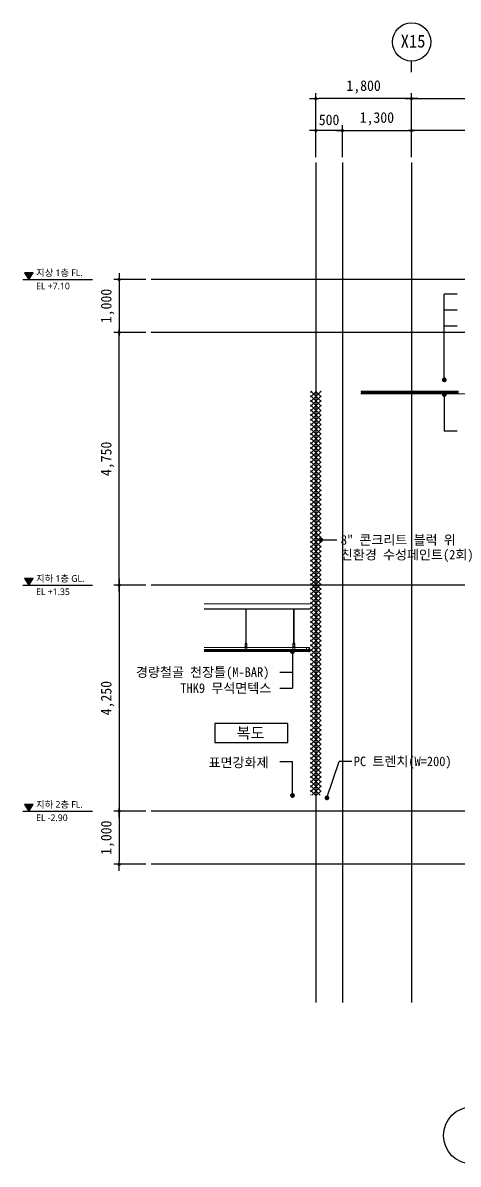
# Model space of a CAD drawing. Header units: inches. Extents: x 2004 to 150234, y 6875187 to 6994525.
# Drawn here: x 101071 to 109264, y 6875238 to 6896703 of the extents above; entities that cross this region are included whole.
import ezdxf
from ezdxf.enums import TextEntityAlignment as Align

# ---------------------------------------------------------------- set-up
doc = ezdxf.new("R2010")
doc.units = ezdxf.units.IN
doc.header["$MEASUREMENT"] = 0
doc.linetypes.add('CENTER', pattern=[65, 60, -2, 1, -2])
doc.layers.get('0').update_dxf_attribs({"linetype": 'CONTINUOUS'})
for name, color, linetype, lineweight in [('A-AXIS-BUBL', 7, 'CONTINUOUS', 25), ('A-DIMS', 7, 'CONTINUOUS', 25), ('A-ELEV-LIN3', 8, 'CONTINUOUS', 18), ('A-MKXS-LEAD', 7, 'CONTINUOUS', 25), ('A-MKXS-TEXT1', 3, 'CONTINUOUS', 25), ('A-MKXX-NAME', 3, 'CONTINUOUS', 25), ('A-MKXX-SYMB', 7, 'CONTINUOUS', 25), ('A-XXXX-FIN2', 6, 'CONTINUOUS', 20), ('A-XXXX-HATC', 8, 'CONTINUOUS', 18), ('A-XXXX-INSL2', 8, 'CONTINUOUS', 18), ('A-XXXX-SYMB', 7, 'CONTINUOUS', 25), ('A-XXXX-TXT2', 3, 'CONTINUOUS', 25)]:
    doc.layers.add(name, color=color, linetype=linetype, lineweight=lineweight)
for name, color, linetype in [('AA-AXIS-LINE-1', 1, 'CENTER'), ('SYMB', 7, 'CONTINUOUS'), ('TEXT', 4, 'CONTINUOUS')]:
    doc.layers.add(name, color=color, linetype=linetype)
doc.styles.add('HY울릉도L', font='H2GTRE.TTF')
doc.styles.add('돋움체', font='')
doc.styles.add('맑은고딕', font='malgun.ttf')
doc.styles.get('돋움체').set_extended_font_data('DotumChe')
doc.dimstyles.new('CDIM', dxfattribs={"dimtxt": 2, "dimasz": 0.6, "dimexe": 1, "dimexo": 1, "dimgap": 1, "dimtad": 1, "dimdec": 0, "dimrnd": 0.5, "dimzin": 0, "dimdsep": 32, "dimlunit": 6, "dimtxsty": 'HY울릉도L', "dimblk1": '_CIDOT', "dimblk2": '_CIDOT', "dimsah": 1, "dimcen": 4.5, "dimclrd": 2, "dimclre": 2, "dimclrt": 7, "dimadec": 0, "dimazin": 0, "dimtfac": 1, "dimtdec": 0, "dimtix": 1, "dimtmove": 2, "dimatfit": 1, "dimldrblk": '_CIDOT', "dimfxl": 1, "dimtolj": 1, "dimtzin": 0, "dimlwd": -1, "dimarcsym": 0})

# ---------------------------------------------------------------- blocks, each defined once
blk = doc.blocks.new('_CIDOT')
at = {"color": 0, "linetype": 'ByBlock'}
blk.add_line((2, 0), (-1, 0), dxfattribs=at)
at = {"color": 0, "linetype": 'ByBlock', "const_width": 0.5}
blk.add_lwpolyline([(-0.25, 0, 1), (0.25, 0, 1)], format="xyb", close=True, dxfattribs=at)
blk = doc.blocks.new('*D236')
at = {"layer": 'A-DIMS', "lineweight": -2, "transparency": 16777216}
for p, q in [((108384, 6894178), (108384, 6894778)), ((116884, 6894178), (116884, 6894778))]:
    blk.add_line(p, q, dxfattribs=at)
at = {"layer": 'A-DIMS', "transparency": 16777216}
blk.add_line((116824, 6894678), (108444, 6894678), dxfattribs=at)
at = {"layer": 'A-DIMS', "transparency": 16777216, "xscale": 60, "yscale": 60, "zscale": 60, "rotation": 180}
blk.add_blockref('_CIDOT', (108384, 6894678), dxfattribs=at)
at = {"layer": 'A-DIMS', "transparency": 16777216, "xscale": 60, "yscale": 60, "zscale": 60}
blk.add_blockref('_CIDOT', (116884, 6894678), dxfattribs=at)
at = {"layer": 'A-DIMS', "color": 3, "transparency": 16777216, "insert": (112634, 6894897), "char_height": 200, "attachment_point": 5, "style": '돋움체'}
blk.add_mtext('\\A1;8,500', dxfattribs=at)
blk = doc.blocks.new('*D237')
at = {"layer": 'A-DIMS', "lineweight": -2, "transparency": 16777216}
for p, q in [((106584, 6894178), (106584, 6895378)), ((108384, 6894178), (108384, 6895378))]:
    blk.add_line(p, q, dxfattribs=at)
at = {"layer": 'A-DIMS', "transparency": 16777216}
blk.add_line((108324, 6895278), (106644, 6895278), dxfattribs=at)
at = {"layer": 'A-DIMS', "transparency": 16777216, "xscale": 60, "yscale": 60, "zscale": 60, "rotation": 180}
blk.add_blockref('_CIDOT', (106584, 6895278), dxfattribs=at)
at = {"layer": 'A-DIMS', "transparency": 16777216, "xscale": 60, "yscale": 60, "zscale": 60}
blk.add_blockref('_CIDOT', (108384, 6895278), dxfattribs=at)
at = {"layer": 'A-DIMS', "color": 3, "transparency": 16777216, "insert": (107484, 6895497), "char_height": 200, "attachment_point": 5, "style": '돋움체'}
blk.add_mtext('\\A1;1,800', dxfattribs=at)
blk = doc.blocks.new('A$C36533B92')
at = {"layer": 'A-AXIS-BUBL', "ltscale": 0.2}
blk.add_line((0, -210), (0, 0), dxfattribs=at)
blk.add_circle((4, 360), 360, dxfattribs=at)
blk = doc.blocks.new('*D238')
at = {"layer": 'A-DIMS', "lineweight": -2, "transparency": 16777216}
for p, q in [((108384, 6894178), (108384, 6895378)), ((119384, 6894178), (119384, 6895378))]:
    blk.add_line(p, q, dxfattribs=at)
at = {"layer": 'A-DIMS', "transparency": 16777216}
blk.add_line((108444, 6895278), (119324, 6895278), dxfattribs=at)
at = {"layer": 'A-DIMS', "transparency": 16777216, "xscale": 60, "yscale": 60, "zscale": 60, "rotation": 180}
blk.add_blockref('_CIDOT', (108384, 6895278), dxfattribs=at)
at = {"layer": 'A-DIMS', "transparency": 16777216, "xscale": 60, "yscale": 60, "zscale": 60}
blk.add_blockref('_CIDOT', (119384, 6895278), dxfattribs=at)
at = {"layer": 'A-DIMS', "color": 3, "transparency": 16777216, "insert": (113884, 6895497), "char_height": 200, "attachment_point": 5, "style": '돋움체'}
blk.add_mtext('\\A1;11,000', dxfattribs=at)
blk = doc.blocks.new('*D239')
at = {"layer": 'A-DIMS', "lineweight": -2, "transparency": 16777216}
for p, q in [((107084, 6894178), (107084, 6894778)), ((108384, 6894178), (108384, 6894778))]:
    blk.add_line(p, q, dxfattribs=at)
at = {"layer": 'A-DIMS', "transparency": 16777216}
blk.add_line((107144, 6894678), (108324, 6894678), dxfattribs=at)
at = {"layer": 'A-DIMS', "transparency": 16777216, "xscale": 60, "yscale": 60, "zscale": 60, "rotation": 180}
blk.add_blockref('_CIDOT', (107084, 6894678), dxfattribs=at)
at = {"layer": 'A-DIMS', "transparency": 16777216, "xscale": 60, "yscale": 60, "zscale": 60}
blk.add_blockref('_CIDOT', (108384, 6894678), dxfattribs=at)
at = {"layer": 'A-DIMS', "color": 3, "transparency": 16777216, "insert": (107734, 6894897), "char_height": 200, "attachment_point": 5, "style": '돋움체'}
blk.add_mtext('\\A1;1,300', dxfattribs=at)
blk = doc.blocks.new('*D240')
at = {"layer": 'A-DIMS', "transparency": 16777216}
for p, q in [((106524, 6894678), (106464, 6894678)), ((107084, 6894678), (106584, 6894678)), ((107144, 6894678), (107204, 6894678))]:
    blk.add_line(p, q, dxfattribs=at)
at = {"layer": 'A-DIMS', "lineweight": -2, "transparency": 16777216}
for p, q in [((106584, 6894178), (106584, 6894778)), ((107084, 6894178), (107084, 6894778))]:
    blk.add_line(p, q, dxfattribs=at)
at = {"layer": 'A-DIMS', "transparency": 16777216, "xscale": 60, "yscale": 60, "zscale": 60}
blk.add_blockref('_CIDOT', (106584, 6894678), dxfattribs=at)
at = {"layer": 'A-DIMS', "transparency": 16777216, "xscale": 60, "yscale": 60, "zscale": 60, "rotation": 180}
blk.add_blockref('_CIDOT', (107084, 6894678), dxfattribs=at)
at = {"layer": 'A-DIMS', "color": 3, "transparency": 16777216, "insert": (106834, 6894878), "char_height": 200, "attachment_point": 5, "style": '돋움체'}
blk.add_mtext('\\A1;500', dxfattribs=at)
blk = doc.blocks.new('*D244')
at = {"layer": 'A-DIMS', "lineweight": -2, "transparency": 16777216}
for p, q in [((103384, 6886128), (102784, 6886128)), ((103384, 6881878), (102784, 6881878))]:
    blk.add_line(p, q, dxfattribs=at)
at = {"layer": 'A-DIMS', "transparency": 16777216}
blk.add_line((102884, 6886068), (102884, 6881938), dxfattribs=at)
at = {"layer": 'A-DIMS', "transparency": 16777216, "xscale": 60, "yscale": 60, "zscale": 60}
for p, rotation in [((102884, 6886128), 90), ((102884, 6881878), 270)]:
    blk.add_blockref('_CIDOT', p, dxfattribs=dict(at, rotation=rotation))
at = {"layer": 'A-DIMS', "color": 3, "transparency": 16777216, "insert": (102665, 6884003), "char_height": 200, "attachment_point": 5, "rotation": 90, "style": '돋움체'}
blk.add_mtext('\\A1;4,250', dxfattribs=at)
blk = doc.blocks.new('*D245')
at = {"layer": 'A-DIMS', "lineweight": -2, "transparency": 16777216}
for p, q in [((103384, 6890878), (102784, 6890878)), ((103384, 6886128), (102784, 6886128))]:
    blk.add_line(p, q, dxfattribs=at)
at = {"layer": 'A-DIMS', "transparency": 16777216}
blk.add_line((102884, 6886188), (102884, 6890818), dxfattribs=at)
at = {"layer": 'A-DIMS', "transparency": 16777216, "xscale": 60, "yscale": 60, "zscale": 60}
for p, rotation in [((102884, 6890878), 90), ((102884, 6886128), 270)]:
    blk.add_blockref('_CIDOT', p, dxfattribs=dict(at, rotation=rotation))
at = {"layer": 'A-DIMS', "color": 3, "transparency": 16777216, "insert": (102665, 6888503), "char_height": 200, "attachment_point": 5, "rotation": 90, "style": '돋움체'}
blk.add_mtext('\\A1;4,750', dxfattribs=at)
blk = doc.blocks.new('*D246')
at = {"layer": 'A-DIMS', "lineweight": -2, "transparency": 16777216}
for p, q in [((103384, 6891878), (102784, 6891878)), ((103384, 6890878), (102784, 6890878))]:
    blk.add_line(p, q, dxfattribs=at)
at = {"layer": 'A-DIMS', "transparency": 16777216}
blk.add_line((102884, 6891818), (102884, 6890938), dxfattribs=at)
at = {"layer": 'A-DIMS', "transparency": 16777216, "xscale": 60, "yscale": 60, "zscale": 60}
for p, rotation in [((102884, 6891878), 90), ((102884, 6890878), 270)]:
    blk.add_blockref('_CIDOT', p, dxfattribs=dict(at, rotation=rotation))
at = {"layer": 'A-DIMS', "color": 3, "transparency": 16777216, "insert": (102665, 6891378), "char_height": 200, "attachment_point": 5, "rotation": 90, "style": '돋움체'}
blk.add_mtext('\\A1;1,000', dxfattribs=at)
blk = doc.blocks.new('입단면LEVEL1')
at = {"layer": 'SYMB', "linetype": 'ByBlock'}
blk.add_line((0, 0), (26.26, 0), dxfattribs=at)
blk.add_lwpolyline([(0.64, 2.5), (2.24, 0), (3.84, 2.5)], close=True, dxfattribs=at)
blk.add_solid([(0.64, 2.5), (3.84, 2.5), (2.24, 0)], dxfattribs=at)
at = {"layer": 'TEXT', "style": '돋움체'}
for tag, p in [('층레벨', (5.03, 1.28)), ('LEVEL', (5.85, -2.99))]:
    blk.add_attdef(tag, p, '', height=2.5, dxfattribs=at)
blk = doc.blocks.new('*D247')
at = {"layer": 'A-DIMS', "lineweight": -2, "transparency": 16777216}
for p, q in [((103384, 6881878), (102784, 6881878)), ((103384, 6880878), (102784, 6880878))]:
    blk.add_line(p, q, dxfattribs=at)
at = {"layer": 'A-DIMS', "transparency": 16777216}
blk.add_line((102884, 6881818), (102884, 6880938), dxfattribs=at)
at = {"layer": 'A-DIMS', "transparency": 16777216, "xscale": 60, "yscale": 60, "zscale": 60}
for p, rotation in [((102884, 6881878), 90), ((102884, 6880878), 270)]:
    blk.add_blockref('_CIDOT', p, dxfattribs=dict(at, rotation=rotation))
at = {"layer": 'A-DIMS', "color": 3, "transparency": 16777216, "insert": (102665, 6881378), "char_height": 200, "attachment_point": 5, "rotation": 90, "style": '돋움체'}
blk.add_mtext('\\A1;1,000', dxfattribs=at)

msp = doc.modelspace()

# ---------------------------------------------------------------- hatches: boundary and pattern name
at = {"layer": 'A-MKXS-LEAD'}
h = msp.add_hatch(color=256, dxfattribs=at)
edge = h.paths.add_edge_path()
edge.add_arc((106683.8, 6886979.2), 40, 0, 360)
at = {"layer": 'A-XXXX-HATC'}
h = msp.add_hatch(dxfattribs=at)
h.set_pattern_fill('ANSI37', color=256, scale=500, style=0)
h.set_pattern_definition([(45, (-5267.45, 6960611.3), (-44.194174, 44.194174), []), (135, (-5267.45, 6960611.3), (-44.194174, -44.194174), [])])
h.paths.add_polyline_path([(106683.8, 6882178.3), (106483.8, 6882178.3), (106483.8, 6889778.3), (106683.8, 6889778.3)])

# ---------------------------------------------------------------- linework, layer by layer
at = {"layer": 'A-ELEV-LIN3', "color": 8}
for p, q in [((106483.8, 6885778.3), (104483.8, 6885778.3)), ((106483.8, 6885775.1), (104483.8, 6885775.1)), ((106483.8, 6885681.5), (104483.8, 6885681.5)), ((106483.8, 6885678.3), (104483.8, 6885678.3)), ((106410, 6884957.3), (104483.8, 6884957.3)), ((106410, 6884956.3), (104483.8, 6884956.3)), ((106410, 6884926.6), (106410, 6884958.3)), ((106410, 6884958.3), (106455, 6884958.3)), ((106455, 6884958.3), (106455, 6884926.6)), ((106455, 6884957.3), (106465, 6884957.3)), ((106455, 6884956.3), (106465, 6884956.3)), ((106465, 6884957.3), (106465, 6884919.3)), ((106465, 6884957.3), (106465, 6884919.3)), ((106420, 6884920.3), (104483.8, 6884920.3)), ((106420, 6884919.3), (104483.8, 6884919.3)), ((106420, 6884920.7), (106410, 6884926.6)), ((106410, 6884900.3), (106410, 6884919.3)), ((106410, 6884919.3), (106420, 6884919.3)), ((106411, 6884901.3), (106411, 6884918.3)), ((106411, 6884918.3), (106420, 6884918.3)), ((106454, 6884908.5), (106411, 6884908.5)), ((106418.3, 6884901.3), (106411, 6884901.3)), ((106421.2, 6884906.6), (106418.3, 6884901.3)), ((106418.9, 6884900.3), (106421.2, 6884904.6)), ((106420, 6884918.3), (106420, 6884920.7)), ((106424.2, 6884901.3), (106421.2, 6884906.6)), ((106421.2, 6884904.6), (106423.6, 6884900.3)), ((106440.8, 6884901.3), (106424.2, 6884901.3)), ((106443.7, 6884906.6), (106440.8, 6884901.3)), ((106441.4, 6884900.3), (106443.7, 6884904.6)), ((106446.7, 6884901.3), (106443.7, 6884906.6)), ((106443.7, 6884904.6), (106446.1, 6884900.3)), ((106455, 6884926.6), (106445, 6884920.7)), ((106445, 6884920.7), (106445, 6884918.3)), ((106445, 6884920.3), (106465, 6884920.3)), ((106445, 6884919.3), (106465, 6884919.3)), ((106445, 6884918.3), (106454, 6884918.3)), ((106454, 6884901.3), (106446.7, 6884901.3)), ((106454, 6884918.3), (106454, 6884901.3)), ((106455, 6884900.3), (106455, 6884919.3))]:
    msp.add_line(p, q, dxfattribs=at)
at = {"layer": 'A-ELEV-LIN3'}
for p, q in [((105266.3, 6885011.9), (105266.3, 6885678.3)), ((105276.3, 6885011.9), (105276.3, 6885678.3)), ((106166.3, 6885011.9), (106166.3, 6885678.3)), ((106176.3, 6885011.9), (106176.3, 6885678.3)), ((105253.8, 6885033.3), (105288.8, 6885033.3)), ((105253.8, 6884913.3), (105253.8, 6885033.3)), ((105253.8, 6885031.3), (105288.8, 6885031.3)), ((105253.8, 6884983.3), (105288.8, 6884983.3)), ((105259.3, 6885029.3), (105259.3, 6885035.3)), ((105259.3, 6885035.3), (105283.3, 6885035.3)), ((105259.3, 6885029.3), (105283.3, 6885029.3)), ((105259.3, 6885029.3), (105283.3, 6885029.3)), ((105262.3, 6885043.3), (105261.3, 6885042.3)), ((105261.3, 6885035.3), (105261.3, 6885042.3)), ((105261.3, 6885035.3), (105261.3, 6885042.3)), ((105261.3, 6885022.3), (105261.3, 6885029.3)), ((105262.3, 6885021.3), (105261.3, 6885022.3)), ((105262.3, 6885021.3), (105261.3, 6885022.3)), ((105262.3, 6885043.3), (105280.3, 6885043.3)), ((105262.3, 6885021.3), (105280.3, 6885021.3)), ((105264.6, 6885043.3), (105266.3, 6885041.7)), ((105264.6, 6885035.3), (105266.3, 6885037)), ((105264.6, 6885029.3), (105266.3, 6885027.7)), ((105264.6, 6885029.3), (105266.3, 6885027.7)), ((105264.6, 6885021.3), (105266.3, 6885023)), ((105268, 6885043.3), (105266.3, 6885041.7)), ((105268, 6885035.3), (105266.3, 6885037)), ((105268, 6885029.3), (105266.3, 6885027.7)), ((105266.3, 6885011.9), (105266.3, 6885029.3)), ((105268, 6885029.3), (105266.3, 6885027.7)), ((105268, 6885021.3), (105266.3, 6885023)), ((105276.3, 6885011.9), (105266.3, 6885011.9)), ((105266.3, 6885011.9), (105267.3, 6885010.9)), ((105275.3, 6885010.9), (105267.3, 6885010.9)), ((105271.3, 6885021.3), (105271.3, 6885029.3)), ((105271.3, 6885021.3), (105271.3, 6885029.3)), ((105274.6, 6885043.3), (105276.3, 6885041.7)), ((105274.6, 6885035.3), (105276.3, 6885037)), ((105274.6, 6885029.3), (105276.3, 6885027.7)), ((105274.6, 6885021.3), (105276.3, 6885023)), ((105276.3, 6885011.9), (105275.3, 6885010.9)), ((105278, 6885043.3), (105276.3, 6885041.7)), ((105278, 6885035.3), (105276.3, 6885037)), ((105278, 6885029.3), (105276.3, 6885027.7)), ((105276.3, 6885011.9), (105276.3, 6885029.3)), ((105278, 6885021.3), (105276.3, 6885023)), ((105281.3, 6885042.3), (105280.3, 6885043.3)), ((105281.3, 6885022.3), (105280.3, 6885021.3)), ((105281.3, 6885035.3), (105281.3, 6885042.3)), ((105281.3, 6885035.3), (105281.3, 6885042.3)), ((105281.3, 6885022.3), (105281.3, 6885029.3)), ((105283.3, 6885029.3), (105283.3, 6885035.3)), ((105288.8, 6884913.3), (105288.8, 6885033.3)), ((106153.8, 6885033.3), (106188.8, 6885033.3)), ((106153.8, 6884913.3), (106153.8, 6885033.3)), ((106153.8, 6885031.3), (106188.8, 6885031.3)), ((106153.8, 6884983.3), (106188.8, 6884983.3)), ((106159.3, 6885029.3), (106159.3, 6885035.3)), ((106159.3, 6885035.3), (106183.3, 6885035.3)), ((106159.3, 6885029.3), (106183.3, 6885029.3)), ((106159.3, 6885029.3), (106183.3, 6885029.3)), ((106162.3, 6885043.3), (106161.3, 6885042.3)), ((106161.3, 6885035.3), (106161.3, 6885042.3)), ((106161.3, 6885035.3), (106161.3, 6885042.3)), ((106161.3, 6885022.3), (106161.3, 6885029.3)), ((106162.3, 6885021.3), (106161.3, 6885022.3)), ((106162.3, 6885021.3), (106161.3, 6885022.3)), ((106162.3, 6885043.3), (106180.3, 6885043.3)), ((106162.3, 6885021.3), (106180.3, 6885021.3)), ((106164.6, 6885043.3), (106166.3, 6885041.7)), ((106164.6, 6885035.3), (106166.3, 6885037)), ((106164.6, 6885029.3), (106166.3, 6885027.7)), ((106164.6, 6885029.3), (106166.3, 6885027.7)), ((106164.6, 6885021.3), (106166.3, 6885023)), ((106168, 6885043.3), (106166.3, 6885041.7)), ((106168, 6885035.3), (106166.3, 6885037)), ((106168, 6885029.3), (106166.3, 6885027.7)), ((106166.3, 6885011.9), (106166.3, 6885029.3)), ((106168, 6885029.3), (106166.3, 6885027.7)), ((106168, 6885021.3), (106166.3, 6885023)), ((106176.3, 6885011.9), (106166.3, 6885011.9)), ((106166.3, 6885011.9), (106167.3, 6885010.9)), ((106175.3, 6885010.9), (106167.3, 6885010.9)), ((106171.3, 6885021.3), (106171.3, 6885029.3)), ((106171.3, 6885021.3), (106171.3, 6885029.3)), ((106174.6, 6885043.3), (106176.3, 6885041.7)), ((106174.6, 6885035.3), (106176.3, 6885037)), ((106174.6, 6885029.3), (106176.3, 6885027.7)), ((106174.6, 6885021.3), (106176.3, 6885023)), ((106176.3, 6885011.9), (106175.3, 6885010.9)), ((106178, 6885043.3), (106176.3, 6885041.7)), ((106178, 6885035.3), (106176.3, 6885037)), ((106178, 6885029.3), (106176.3, 6885027.7)), ((106176.3, 6885011.9), (106176.3, 6885029.3)), ((106178, 6885021.3), (106176.3, 6885023)), ((106181.3, 6885042.3), (106180.3, 6885043.3)), ((106181.3, 6885022.3), (106180.3, 6885021.3)), ((106181.3, 6885035.3), (106181.3, 6885042.3)), ((106181.3, 6885035.3), (106181.3, 6885042.3)), ((106181.3, 6885022.3), (106181.3, 6885029.3)), ((106183.3, 6885029.3), (106183.3, 6885035.3)), ((106188.8, 6884913.3), (106188.8, 6885033.3)), ((105253.8, 6884913.3), (105288.8, 6884913.3)), ((106153.8, 6884913.3), (106188.8, 6884913.3))]:
    msp.add_line(p, q, dxfattribs=at)
for points in [[(106483.8, 6884908.3), (106481.8, 6884908.3), (106481.8, 6884885.3), (106466.1, 6884885.3), (106481.8, 6884885.3), (106481.8, 6884908.3), (106483.8, 6884908.3), (106483.8, 6884883.3), (106468.1, 6884883.3), (106468.1, 6884876.3), (106453.1, 6884876.3), (106453.1, 6884878.3), (106466.1, 6884878.3), (106466.1, 6884885.3)], [(106472.1, 6884896.4), (106493.9, 6884896.4)]]:
    msp.add_lwpolyline(points, dxfattribs=at)
for centre in [(105271.3, 6884968.6), (106171.3, 6884968.6)]:
    msp.add_circle(centre, 6.1, dxfattribs=at)
at = {"layer": 'A-MKXS-LEAD'}
for p, q in [((109002.6, 6889998.3), (109002.6, 6891598.7)), ((109242.6, 6891598.7), (109002.6, 6891598.7)), ((109242.6, 6891298.7), (109002.6, 6891298.7)), ((109242.6, 6890998.7), (109002.6, 6890998.7)), ((109002.6, 6889712.8), (109002.6, 6889026.5)), ((109242.6, 6889026.5), (109002.6, 6889026.5)), ((106145.5, 6884878.3), (106145.5, 6884192)), ((105905.5, 6884492), (106145.5, 6884492)), ((105905.5, 6884192), (106145.5, 6884192)), ((105905.5, 6882813.5), (106145.5, 6882813.5)), ((106145.5, 6882127.1), (106145.5, 6882813.5)), ((106793.8, 6882127.1), (107022, 6882813.5)), ((107262, 6882813.5), (107022, 6882813.5))]:
    msp.add_line(p, q, dxfattribs=at)
at = {"layer": 'A-MKXS-LEAD', "const_width": 45}
for points in [[(109025.1, 6889990, -1), (108980.1, 6889990, -1)], [(109025.1, 6889712.8, -1), (108980.1, 6889712.8, -1)], [(106168, 6884878.3, -1), (106123, 6884878.3, -1)], [(106168, 6882174.3, 1), (106123, 6882174.3, 1)], [(106771.3, 6882127.1, -1), (106816.3, 6882127.1, -1)]]:
    msp.add_lwpolyline(points, format="xyb", close=True, dxfattribs=at)
at = {"layer": 'A-MKXS-LEAD'}
msp.add_lwpolyline([(106683.8, 6886979.2), (106981.5, 6886979.2), (106981.5, 6886979.2)], dxfattribs=at)
at = {"layer": 'A-MKXX-SYMB'}
msp.add_lwpolyline([(104682.9, 6883168.3), (106058.4, 6883168.3), (106058.4, 6883528.3), (104682.9, 6883528.3)], close=True, dxfattribs=at)
at = {"layer": 'A-XXXX-FIN2'}
for p, q in [((106465, 6884900.3), (104483.8, 6884900.3)), ((106465, 6884890.8), (104483.8, 6884890.8)), ((106465, 6884878.3), (104483.8, 6884878.3)), ((106465, 6884878.3), (106465, 6884900.3))]:
    msp.add_line(p, q, dxfattribs=at)
at = {"layer": 'A-XXXX-INSL2'}
msp.add_line((107433.8, 6889728.3), (116783.8, 6889728.3), dxfattribs=at)
msp.add_lwpolyline([(107433.8, 6889778.3, -0.5086991), (107442.6, 6889766.2), (107434.9, 6889740.5, 1.37259), (107452.6, 6889740.5), (107444.9, 6889766.2, -1.37259), (107462.6, 6889766.2), (107454.9, 6889740.5, 1.37259), (107472.6, 6889740.5), (107464.9, 6889766.2, -0.5086991), (107473.8, 6889778.3, -0.5086991), (107482.6, 6889766.2), (107474.9, 6889740.5, 1.37259), (107492.6, 6889740.5), (107484.9, 6889766.2, -1.37259), (107502.6, 6889766.2), (107494.9, 6889740.5, 1.37259), (107512.6, 6889740.5), (107504.9, 6889766.2, -1.37259), (107522.6, 6889766.2), (107514.9, 6889740.5, 1.37259), (107532.6, 6889740.5), (107524.9, 6889766.2, -1.37259), (107542.6, 6889766.2), (107534.9, 6889740.5, 0.5086991), (107543.8, 6889728.3, 0.5086991), (107552.6, 6889740.5), (107544.9, 6889766.2, -1.37259), (107562.6, 6889766.2), (107554.9, 6889740.5, 1.37259), (107572.6, 6889740.5), (107564.9, 6889766.2, -1.37259), (107582.6, 6889766.2), (107574.9, 6889740.5, 1.37259), (107592.6, 6889740.5), (107584.9, 6889766.2, -1.37259), (107602.6, 6889766.2), (107594.9, 6889740.5, 1.37259), (107612.6, 6889740.5), (107604.9, 6889766.2, -1.37259), (107622.6, 6889766.2), (107614.9, 6889740.5, 1.37259), (107632.6, 6889740.5), (107624.9, 6889766.2, -0.5086991), (107633.8, 6889778.3, -0.5086991), (107642.6, 6889766.2), (107634.9, 6889740.5, 1.37259), (107652.6, 6889740.5), (107644.9, 6889766.2, -1.37259), (107662.6, 6889766.2), (107654.9, 6889740.5, 1.37259), (107672.6, 6889740.5), (107664.9, 6889766.2, -1.37259), (107682.6, 6889766.2), (107674.9, 6889740.5, 1.37259), (107692.6, 6889740.5), (107684.9, 6889766.2, -1.37259), (107702.6, 6889766.2), (107694.9, 6889740.5, 1.37259), (107712.6, 6889740.5), (107704.9, 6889766.2, -0.5086991), (107713.8, 6889778.3, -0.5086991), (107722.6, 6889766.2), (107714.9, 6889740.5, 1.37259), (107732.6, 6889740.5), (107724.9, 6889766.2, -1.37259), (107742.6, 6889766.2), (107734.9, 6889740.5, 1.37259), (107752.6, 6889740.5), (107744.9, 6889766.2, -1.37259), (107762.6, 6889766.2), (107754.9, 6889740.5, 1.37259), (107772.6, 6889740.5), (107764.9, 6889766.2, -1.37259), (107782.6, 6889766.2), (107774.9, 6889740.5, 1.37259), (107792.6, 6889740.5), (107784.9, 6889766.2, -0.5086991), (107793.8, 6889778.3, -0.5086991), (107802.6, 6889766.2), (107794.9, 6889740.5, 1.37259), (107812.6, 6889740.5), (107804.9, 6889766.2, -1.37259), (107822.6, 6889766.2), (107814.9, 6889740.5, 1.37259), (107832.6, 6889740.5), (107824.9, 6889766.2, -1.37259), (107842.6, 6889766.2), (107834.9, 6889740.5, 1.37259), (107852.6, 6889740.5), (107844.9, 6889766.2, -1.37259), (107862.6, 6889766.2), (107854.9, 6889740.5, 1.37259), (107872.6, 6889740.5), (107864.9, 6889766.2, -1.37259), (107882.6, 6889766.2), (107874.9, 6889740.5, 0.5086991), (107883.8, 6889728.3, 0.5086991), (107892.6, 6889740.5), (107884.9, 6889766.2, -1.37259), (107902.6, 6889766.2), (107894.9, 6889740.5, 1.37259), (107912.6, 6889740.5), (107904.9, 6889766.2, -1.37259), (107922.6, 6889766.2), (107914.9, 6889740.5, 1.37259), (107932.6, 6889740.5), (107924.9, 6889766.2, -1.37259), (107942.6, 6889766.2), (107934.9, 6889740.5, 1.37259), (107952.6, 6889740.5), (107944.9, 6889766.2, -1.37259), (107962.6, 6889766.2), (107954.9, 6889740.5, 1.37259), (107972.6, 6889740.5), (107964.9, 6889766.2, -0.5086991), (107973.8, 6889778.3, -0.5086991), (107982.6, 6889766.2), (107974.9, 6889740.5, 1.37259), (107992.6, 6889740.5), (107984.9, 6889766.2, -1.37259), (108002.6, 6889766.2), (107994.9, 6889740.5, 1.37259), (108012.6, 6889740.5), (108004.9, 6889766.2, -1.37259), (108022.6, 6889766.2), (108014.9, 6889740.5, 1.37259), (108032.6, 6889740.5), (108024.9, 6889766.2, -1.37259), (108042.6, 6889766.2), (108034.9, 6889740.5, 1.37259), (108052.6, 6889740.5), (108044.9, 6889766.2, -1.37259), (108062.6, 6889766.2), (108054.9, 6889740.5, 0.5086991), (108063.8, 6889728.3, 0.5086991), (108072.6, 6889740.5), (108064.9, 6889766.2, -1.37259), (108082.6, 6889766.2), (108074.9, 6889740.5, 1.37259), (108092.6, 6889740.5), (108084.9, 6889766.2, -1.37259), (108102.6, 6889766.2), (108094.9, 6889740.5, 1.37259), (108112.6, 6889740.5), (108104.9, 6889766.2, -1.37259), (108122.6, 6889766.2), (108114.9, 6889740.5, 1.37259), (108132.6, 6889740.5), (108124.9, 6889766.2, -1.37259), (108142.6, 6889766.2), (108134.9, 6889740.5, 1.37259), (108152.6, 6889740.5), (108144.9, 6889766.2, -0.5086991), (108153.8, 6889778.3, -0.5086991), (108162.6, 6889766.2), (108154.9, 6889740.5, 1.37259), (108172.6, 6889740.5), (108164.9, 6889766.2, -1.37259), (108182.6, 6889766.2), (108174.9, 6889740.5, 1.37259), (108192.6, 6889740.5), (108184.9, 6889766.2, -1.37259), (108202.6, 6889766.2), (108194.9, 6889740.5, 1.37259), (108212.6, 6889740.5), (108204.9, 6889766.2, -1.37259), (108222.6, 6889766.2), (108214.9, 6889740.5, 1.37259), (108232.6, 6889740.5), (108224.9, 6889766.2, -1.37259), (108242.6, 6889766.2), (108234.9, 6889740.5, 0.5086991), (108243.8, 6889728.3, 0.5086991), (108252.6, 6889740.5), (108244.9, 6889766.2, -1.37259), (108262.6, 6889766.2), (108254.9, 6889740.5, 1.37259), (108272.6, 6889740.5), (108264.9, 6889766.2, -1.37259), (108282.6, 6889766.2), (108274.9, 6889740.5, 1.37259), (108292.6, 6889740.5), (108284.9, 6889766.2, -1.37259), (108302.6, 6889766.2), (108294.9, 6889740.5, 1.37259), (108312.6, 6889740.5), (108304.9, 6889766.2, -1.37259), (108322.6, 6889766.2), (108314.9, 6889740.5, 1.37259), (108332.6, 6889740.5), (108324.9, 6889766.2, -0.5086991), (108333.8, 6889778.3, -0.5086991), (108342.6, 6889766.2), (108334.9, 6889740.5, 1.37259), (108352.6, 6889740.5), (108344.9, 6889766.2, -1.37259), (108362.6, 6889766.2), (108354.9, 6889740.5, 1.37259), (108372.6, 6889740.5), (108364.9, 6889766.2, -1.37259), (108382.6, 6889766.2), (108374.9, 6889740.5, 1.37259), (108392.6, 6889740.5), (108384.9, 6889766.2, -1.37259), (108402.6, 6889766.2), (108394.9, 6889740.5, 1.37259), (108412.6, 6889740.5), (108404.9, 6889766.2, -1.37259), (108422.6, 6889766.2), (108414.9, 6889740.5, 0.5086991), (108423.8, 6889728.3, 0.5086991), (108432.6, 6889740.5), (108424.9, 6889766.2, -1.37259), (108442.6, 6889766.2), (108434.9, 6889740.5, 1.37259), (108452.6, 6889740.5), (108444.9, 6889766.2, -1.37259), (108462.6, 6889766.2), (108454.9, 6889740.5, 1.37259), (108472.6, 6889740.5), (108464.9, 6889766.2, -1.37259), (108482.6, 6889766.2), (108474.9, 6889740.5, 1.37259), (108492.6, 6889740.5), (108484.9, 6889766.2, -1.37259), (108502.6, 6889766.2), (108494.9, 6889740.5, 1.37259), (108512.6, 6889740.5), (108504.9, 6889766.2, -0.5086991), (108513.8, 6889778.3, -0.5086991), (108522.6, 6889766.2), (108514.9, 6889740.5, 1.37259), (108532.6, 6889740.5), (108524.9, 6889766.2, -1.37259), (108542.6, 6889766.2), (108534.9, 6889740.5, 1.37259), (108552.6, 6889740.5), (108544.9, 6889766.2, -1.37259), (108562.6, 6889766.2), (108554.9, 6889740.5, 1.37259), (108572.6, 6889740.5), (108564.9, 6889766.2, -1.37259), (108582.6, 6889766.2), (108574.9, 6889740.5, 1.37259), (108592.6, 6889740.5), (108584.9, 6889766.2, -1.37259), (108602.6, 6889766.2), (108594.9, 6889740.5, 0.5086991), (108603.8, 6889728.3, 0.5086991), (108612.6, 6889740.5), (108604.9, 6889766.2, -1.37259), (108622.6, 6889766.2), (108614.9, 6889740.5, 1.37259), (108632.6, 6889740.5), (108624.9, 6889766.2, -1.37259), (108642.6, 6889766.2), (108634.9, 6889740.5, 1.37259), (108652.6, 6889740.5), (108644.9, 6889766.2, -1.37259), (108662.6, 6889766.2), (108654.9, 6889740.5, 1.37259), (108672.6, 6889740.5), (108664.9, 6889766.2, -1.37259), (108682.6, 6889766.2), (108674.9, 6889740.5, 1.37259), (108692.6, 6889740.5), (108684.9, 6889766.2, -0.5086991), (108693.8, 6889778.3, -0.5086991), (108702.6, 6889766.2), (108694.9, 6889740.5, 1.37259), (108712.6, 6889740.5), (108704.9, 6889766.2, -1.37259), (108722.6, 6889766.2), (108714.9, 6889740.5, 1.37259), (108732.6, 6889740.5), (108724.9, 6889766.2, -1.37259), (108742.6, 6889766.2), (108734.9, 6889740.5, 1.37259), (108752.6, 6889740.5), (108744.9, 6889766.2, -1.37259), (108762.6, 6889766.2), (108754.9, 6889740.5, 1.37259), (108772.6, 6889740.5), (108764.9, 6889766.2, -1.37259), (108782.6, 6889766.2), (108774.9, 6889740.5, 0.5086991), (108783.8, 6889728.3, 0.5086991), (108792.6, 6889740.5), (108784.9, 6889766.2, -1.37259), (108802.6, 6889766.2), (108794.9, 6889740.5, 1.37259), (108812.6, 6889740.5), (108804.9, 6889766.2, -1.37259), (108822.6, 6889766.2), (108814.9, 6889740.5, 0.5086991), (108823.8, 6889728.3, 0.5086991), (108832.6, 6889740.5), (108824.9, 6889766.2, -1.37259), (108842.6, 6889766.2), (108834.9, 6889740.5, 1.37259), (108852.6, 6889740.5), (108844.9, 6889766.2, -1.37259), (108862.6, 6889766.2), (108854.9, 6889740.5, 0.5086991), (108863.8, 6889728.3, 0.5086991), (108872.6, 6889740.5), (108864.9, 6889766.2, -1.37259), (108882.6, 6889766.2), (108874.9, 6889740.5, 1.37259), (108892.6, 6889740.5), (108884.9, 6889766.2, -1.37259), (108902.6, 6889766.2), (108894.9, 6889740.5, 1.37259), (108912.6, 6889740.5), (108904.9, 6889766.2, -1.37259), (108922.6, 6889766.2), (108914.9, 6889740.5, 1.37259), (108932.6, 6889740.5), (108924.9, 6889766.2, -1.37259), (108942.6, 6889766.2), (108934.9, 6889740.5, 1.37259), (108952.6, 6889740.5), (108944.9, 6889766.2, -0.5086991), (108953.8, 6889778.3, -0.5086991), (108962.6, 6889766.2), (108954.9, 6889740.5, 1.37259), (108972.6, 6889740.5), (108964.9, 6889766.2, -1.37259), (108982.6, 6889766.2), (108974.9, 6889740.5, 1.37259), (108992.6, 6889740.5), (108984.9, 6889766.2, -1.37259), (109002.6, 6889766.2), (108994.9, 6889740.5, 1.37259), (109012.6, 6889740.5), (109004.9, 6889766.2, -1.37259), (109022.6, 6889766.2), (109014.9, 6889740.5, 1.37259), (109032.6, 6889740.5), (109024.9, 6889766.2, -1.37259), (109042.6, 6889766.2), (109034.9, 6889740.5, 0.5086991), (109043.8, 6889728.3, 0.5086991), (109052.6, 6889740.5), (109044.9, 6889766.2, -1.37259), (109062.6, 6889766.2), (109054.9, 6889740.5, 1.37259), (109072.6, 6889740.5), (109064.9, 6889766.2, -1.37259), (109082.6, 6889766.2), (109074.9, 6889740.5, 1.37259), (109092.6, 6889740.5), (109084.9, 6889766.2, -1.37259), (109102.6, 6889766.2), (109094.9, 6889740.5, 1.37259), (109112.6, 6889740.5), (109104.9, 6889766.2, -1.37259), (109122.6, 6889766.2), (109114.9, 6889740.5, 1.37259), (109132.6, 6889740.5), (109124.9, 6889766.2, -0.5086991), (109133.8, 6889778.3, -0.5086991), (109142.6, 6889766.2), (109134.9, 6889740.5, 1.37259), (109152.6, 6889740.5), (109144.9, 6889766.2, -1.37259), (109162.6, 6889766.2), (109154.9, 6889740.5, 1.37259), (109172.6, 6889740.5), (109164.9, 6889766.2, -1.37259), (109182.6, 6889766.2), (109174.9, 6889740.5, 1.37259), (109192.6, 6889740.5), (109184.9, 6889766.2, -1.37259), (109202.6, 6889766.2), (109194.9, 6889740.5, 1.37259), (109212.6, 6889740.5), (109204.9, 6889766.2, -1.37259), (109222.6, 6889766.2), (109214.9, 6889740.5, 0.5086991), (109223.8, 6889728.3, 0.5086991), (109232.6, 6889740.5), (109224.9, 6889766.2, -1.37259), (109242.6, 6889766.2), (109234.9, 6889740.5, 1.37259), (109252.6, 6889740.5), (109244.9, 6889766.2, -1.37259), (109262.6, 6889766.2), (109254.9, 6889740.5, 1.37259), (109272.6, 6889740.5)], format="xyb", dxfattribs=at)
at = {"layer": 'A-XXXX-SYMB'}
msp.add_circle((109527.7, 6875778.3), 540, dxfattribs=at)
at = {"layer": 'AA-AXIS-LINE-1'}
for p, q in [((106583.8, 6894078.3), (106583.8, 6878278.3)), ((107083.8, 6894078.3), (107083.8, 6878278.3)), ((108383.8, 6894078.3), (108383.8, 6878278.3)), ((122633.3, 6891878.3), (103483.8, 6891878.3)), ((122633.3, 6890878.3), (103483.8, 6890878.3)), ((122633.3, 6886128.3), (103483.8, 6886128.3)), ((122633.3, 6881878.3), (103483.8, 6881878.3)), ((122633.3, 6880878.3), (103483.8, 6880878.3))]:
    msp.add_line(p, q, dxfattribs=at)

# ---------------------------------------------------------------- block references
msp.add_blockref('A$C36533B92', (108383.8, 6895983.5))
at = {"layer": 'TEXT'}
ref = msp.add_blockref('입단면LEVEL1', (101070.8, 6891878.3), dxfattribs=dict(at, xscale=50.00000000000028, yscale=50.00000000000028, zscale=50.00000000000028))
ref.add_attrib('층레벨', ' 지상 1층 FL.', (101279.1, 6891940.8, 0), dxfattribs={"height": 125, "style": '맑은고딕'})
ref.add_attrib('LEVEL', ' EL +7.10', (101279.1, 6891690.8, 0), dxfattribs={"height": 125, "style": '맑은고딕'})
ref = msp.add_blockref('입단면LEVEL1', (101070.8, 6886128.3), dxfattribs=dict(at, xscale=50.00000000000028, yscale=50.00000000000028, zscale=50.00000000000028))
ref.add_attrib('층레벨', ' 지하 1층 GL.', (101279.1, 6886190.8, 0), dxfattribs={"height": 125, "style": '맑은고딕'})
ref.add_attrib('LEVEL', ' EL +1.35', (101279.1, 6885940.8, 0), dxfattribs={"height": 125, "style": '맑은고딕'})
ref = msp.add_blockref('입단면LEVEL1', (101070.8, 6881878.3), dxfattribs=dict(at, xscale=50.00000000000028, yscale=50.00000000000028, zscale=50.00000000000028))
ref.add_attrib('층레벨', ' 지하 2층 FL.', (101279.1, 6881940.8, 0), dxfattribs={"height": 125, "style": '맑은고딕'})
ref.add_attrib('LEVEL', ' EL -2.90', (101279.1, 6881690.8, 0), dxfattribs={"height": 125, "style": '맑은고딕'})

# ---------------------------------------------------------------- texts
at = {"layer": 'A-MKXS-TEXT1'}
for s, style, p in [('8" 콘크리트 블럭 위', '돋움체', (107055, 6886979.2)), ('친환경 수성페인트(2회)', '돋움체', (107055, 6886701)), ('경량철골 천장틀(M-BAR)', '돋움체', (103199.1, 6884492)), ('THK9 무석면텍스', '돋움체', (104034.9, 6884192)), ('표면강화제', '맑은고딕', (104565.9, 6882792.5)), ('PC 트렌치(W=200)', '돋움체', (107299.1, 6882813.7))]:
    msp.add_text(s, height=180, dxfattribs=dict(at, style=style)).set_placement(p, align=Align.MIDDLE_LEFT)
at = {"layer": 'A-MKXX-NAME', "style": '돋움체'}
msp.add_text('복도', height=210, dxfattribs=at).set_placement((105355.8, 6883348.3), align=Align.MIDDLE_CENTER)
at = {"layer": 'A-XXXX-TXT2', "ltscale": 0.2, "style": '돋움체'}
msp.add_text('X15', height=240, dxfattribs=at).set_placement((108414.5, 6896356.7), align=Align.MIDDLE)

# ---------------------------------------------------------------- dimensions: what is measured, and where the dimension line sits
at = {"layer": 'A-DIMS'}
for base, p1, p2, angle, picture, middle in [((106583.8, 6895278.3), (108383.8, 6894078.3), (106583.8, 6894078.3), 180, '*D237', (107483.8, 6895497.4)), ((106583.8, 6894678.3), (107083.8, 6894078.3), (106583.8, 6894078.3), 180, '*D240', (106833.8, 6894878.5)), ((108383.8, 6894678.3), (116883.8, 6894078.3), (108383.8, 6894078.3), 180, '*D236', (112633.8, 6894897.4)), ((102883.8, 6890878.3), (103483.8, 6891878.3), (103483.8, 6890878.3), 270, '*D246', (102664.7, 6891378.3)), ((102883.8, 6890878.3), (103483.8, 6886128.3), (103483.8, 6890878.3), 90, '*D245', (102664.7, 6888503.3)), ((102883.8, 6881878.3), (103483.8, 6886128.3), (103483.8, 6881878.3), 270, '*D244', (102664.7, 6884003.3)), ((102883.8, 6880878.3), (103483.8, 6881878.3), (103483.8, 6880878.3), 270, '*D247', (102664.7, 6881378.3))]:
    dim = msp.add_linear_dim(base=base, p1=p1, p2=p2, angle=angle, dimstyle='CDIM', override={"dimscale": 100, "dimtxsty": '돋움체', "dimclrd": 256, "dimclre": 256, "dimclrt": 3}, dxfattribs=at)
    dim.commit()
    dim.dimension.update_dxf_attribs({"geometry": picture, "text_midpoint": middle})
for base, p1, p2, picture, middle in [((119383.8, 6895278.3), (108383.8, 6894078.3), (119383.8, 6894078.3), '*D238', (113883.8, 6895497.4)), ((108383.8, 6894678.3), (107083.8, 6894078.3), (108383.8, 6894078.3), '*D239', (107733.8, 6894897.4))]:
    dim = msp.add_linear_dim(base=base, p1=p1, p2=p2, dimstyle='CDIM', override={"dimscale": 100, "dimtxsty": '돋움체', "dimclrd": 256, "dimclre": 256, "dimclrt": 3}, dxfattribs=at)
    dim.commit()
    dim.dimension.update_dxf_attribs({"geometry": picture, "text_midpoint": middle})

doc.saveas('drawing.dxf')
